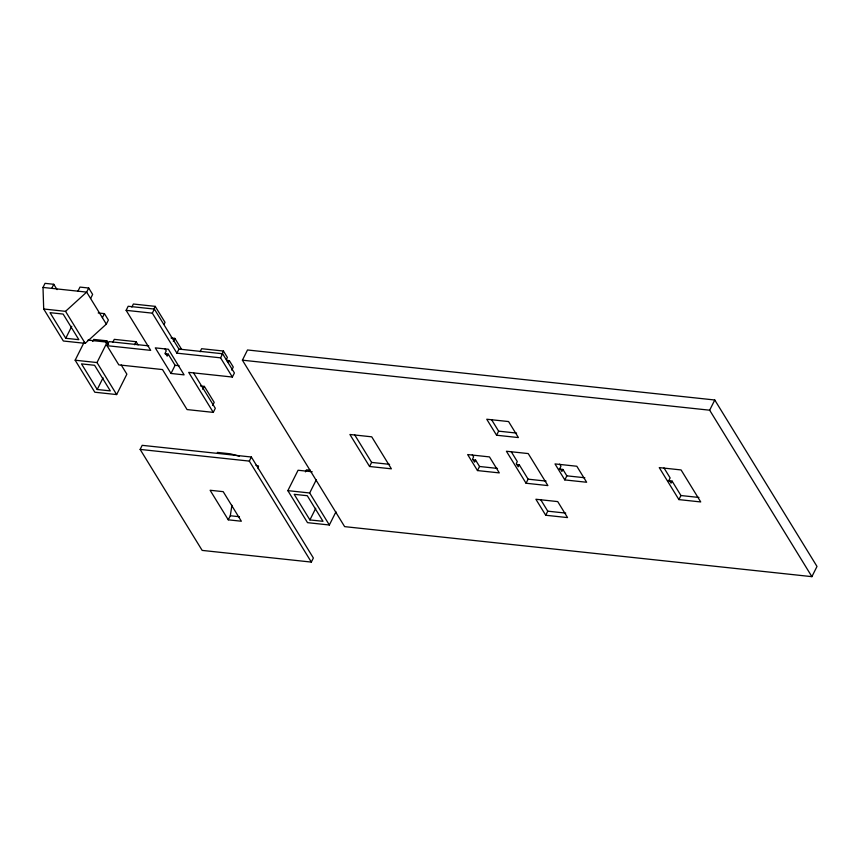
<?xml version="1.0" encoding="UTF-8"?>
<svg xmlns="http://www.w3.org/2000/svg" width="860" height="860" viewBox="0 0 860 860"><rect width="100%" height="100%" fill="white"/><g stroke="black" fill="none" stroke-linecap="round" stroke-linejoin="round"><path stroke-width="1.29" d="M228.266 519.827L210.109 490.264L223.202 491.662L241.37 521.235L228.266 519.827L230.308 515.753L231.91 505.261M258.107 468.646L258.516 466.012L255.925 465.314M98.201 312.965L104.436 313.631L108.371 320.038L106.328 324.123L85.194 343.344L63.36 341.012L43.699 308.998L43 287.433L45.042 283.348L53.772 284.284L57.05 289.627M51.729 288.369L53.772 284.284M77.938 291.175L79.98 287.089L88.709 288.025L92.644 294.432L90.601 298.506M88.709 288.025L86.666 292.11L65.532 311.341L43.699 308.998M65.758 338.281L50.03 312.664L63.135 314.072L78.862 339.678L65.758 338.281L71.767 326.273M121.249 365.016L126.871 374.164L116.648 394.568L94.815 392.224L75.153 360.211L84.172 342.215M102.394 317.716L104.436 313.631M92.73 341.442L93.751 339.41L106.844 340.807L108.22 343.033M105.823 342.85L106.844 340.807M116.648 394.568L96.997 362.554L107.21 342.151L87.946 340.098M193.554 372.864L215.312 408.306L213.269 412.381L187.072 409.575L162.497 369.563L118.831 364.887L107.027 345.688L109.069 341.603L148.769 345.86M107.027 345.688L150.704 350.364L126.13 310.342L128.172 306.267L154.37 309.073L178.945 349.085L222.611 353.761L234.415 372.96L232.361 377.046L188.695 372.369L213.269 412.381M112.746 342.42L114.283 339.356L136.117 341.7L138.084 344.903M131.849 307.084L133.375 304.021L155.208 306.364L165.045 322.36L164.024 324.403M97.223 389.494L81.496 363.887L94.589 365.285L110.317 390.892L97.223 389.494L103.06 377.841M134.59 344.752L136.117 341.7M153.682 309.417L155.208 306.364M232.361 377.046L220.569 357.835L176.902 353.159L152.327 313.147L154.37 309.073M173.344 341.431L174.87 338.367L171.022 337.958M164.937 353.75L168.216 354.105L167.195 356.147L165.227 352.944L166.249 350.901L164.873 348.665M176.902 353.159L178.945 349.085M171.011 373.466L155.284 347.859L168.388 349.257L184.115 374.874L171.011 373.466L175.096 365.306L168.216 354.105M140.137 449.414L142.179 445.329L251.356 457.015L313.373 558L311.331 562.085L202.154 550.4L140.137 449.414L249.314 461.1L311.331 562.085M200.09 351.772L201.616 348.708L223.46 351.041L227.384 357.448L226.363 359.491L228.33 362.694L229.351 360.652L226.782 360.372M202.831 389.44L204.357 386.387L200.509 385.968M221.923 354.105L223.46 351.041M220.569 357.835L222.611 353.761M212.656 405.447L214.194 402.394L204.357 386.387M231.749 370.112L233.286 367.048L229.351 360.652M242.402 360.179L247.508 349.977L714.767 399.997L817 566.45L811.894 576.651L344.634 526.632L242.402 360.179L709.661 410.198L811.894 576.651M249.314 461.1L251.356 457.015M335.959 511.797L329.348 524.998L307.514 522.654L287.853 490.641L298.076 470.248L312.202 471.764M305.429 471.871L306.45 469.839L310.374 470.259M329.348 524.998L309.686 492.984L316.297 479.783M309.912 519.924L294.185 494.317L307.289 495.715L323.016 521.321L309.912 519.924L315.749 508.271M369.563 466.496L349.902 434.483L371.735 436.826L391.397 468.829L369.563 466.496L371.606 462.411L354.761 434.977M473 459.81L475.591 460.089L474.569 462.132L472.602 458.928L473.623 456.886L472.312 454.757M477.483 470.57L467.646 454.564L489.48 456.907L499.316 472.903L477.483 470.57L479.525 466.486L475.591 460.089M496.575 435.235L486.738 419.228L508.572 421.561L518.408 437.568L496.575 435.235L498.617 431.15L491.597 419.723M516.688 464.486L519.257 464.765L518.236 466.808L516.269 463.604L517.29 461.562L511.162 451.586M526.062 483.245L506.4 451.242L528.233 453.575L547.895 485.588L526.062 483.245L528.104 479.171L519.257 464.765M559.075 469.022L562.924 469.442L561.903 471.473L559.935 468.281L560.957 466.238L559.645 464.099M545.724 515.258L535.887 499.252L557.721 501.595L567.557 517.591L545.724 515.258L547.766 511.173L540.746 499.746M564.816 479.923L554.99 463.916L576.823 466.249L586.649 482.256L564.816 479.923L566.858 475.838L562.924 469.442M668.155 480.697L672.101 481.127L671.079 483.159L669.112 479.966L670.133 477.923L664.006 467.947M709.661 410.198L714.767 399.997M678.905 499.606L659.244 467.603L681.077 469.936L700.739 501.95L678.905 499.606L680.948 495.532L672.101 481.127M43 287.433L86.666 292.11L106.328 324.123M126.13 310.342L152.327 313.147M175.096 365.306L179.03 365.726M75.153 360.211L96.997 362.554M498.617 431.15L516.591 433.075M479.525 466.486L497.499 468.421M566.858 475.838L584.843 477.762M371.606 462.411L389.591 464.335M528.104 479.171L546.089 481.095M680.948 495.532L698.922 497.456M217.322 452.414L230.415 453.822L239.392 456.23M547.766 511.173L565.74 513.097M287.853 490.641L309.686 492.984M230.308 515.753L239.478 516.731M174.87 338.367L181.675 349.45M107.21 342.151L108.607 344.441M65.532 311.341L85.194 343.344"/></g></svg>
